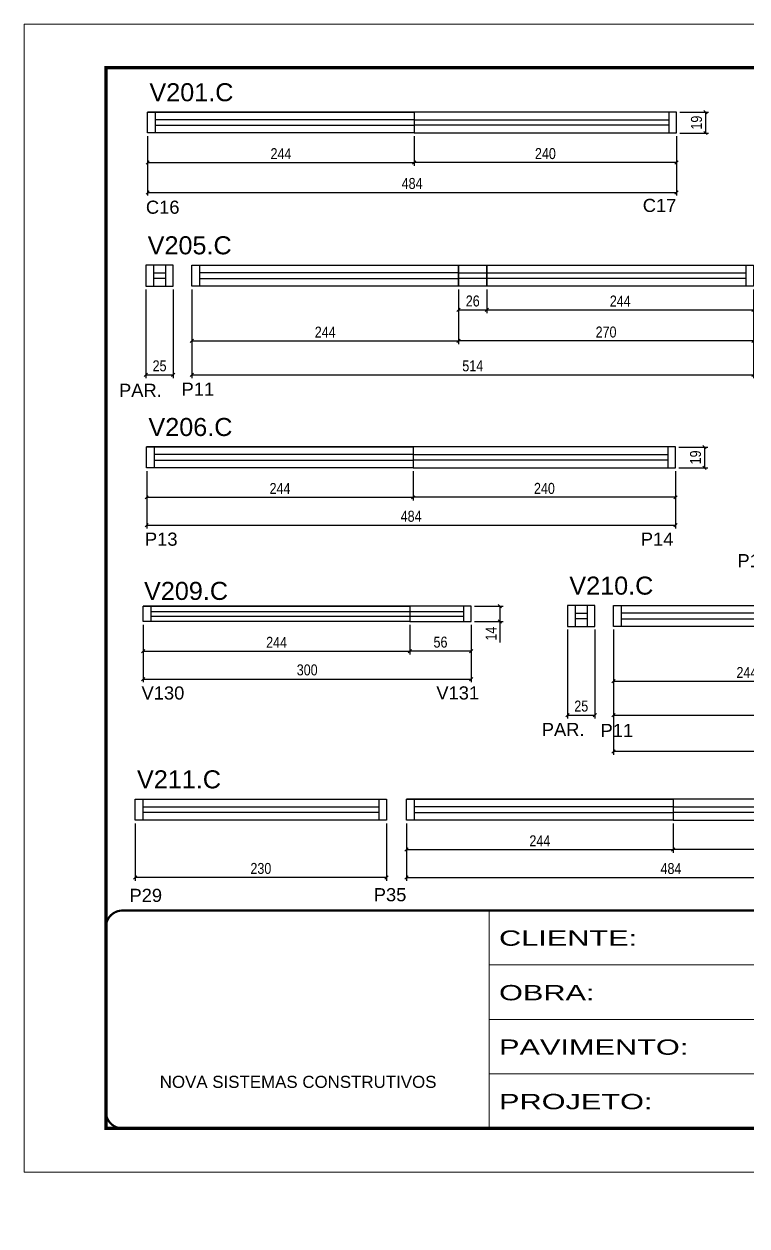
# Model space of a CAD drawing. Extents: x 5442 to 11695, y -218 to 3129.
# Drawn here: x 7040 to 7702, y 881 to 1980 of the extents above; entities that cross this region are included whole.
import ezdxf

# ---------------------------------------------------------------- set-up
doc = ezdxf.new("R2010")
doc.units = 0
doc.linetypes.add('CONTINUO', pattern=[0])
doc.linetypes.add('DASHED', pattern=[0.75, 0.5, -0.25])
doc.layers.add('00-FELIPE', color=2, linetype='Continuous', plot=False)
for name, color, linetype in [('5', 5, 'Continuous'), ('COTA', 241, 'Continuous'), ('NOMENCLATURA', 7, 'Continuous'), ('Painéis', 200, 'Continuous'), ('SARR_2.2x7', 40, 'Continuous'), ('SARR_EDITAR', 141, 'Continuous')]:
    doc.layers.add(name, color=color, linetype=linetype)
for name, color, linetype, lineweight in [('Escoras', 2, 'Continuous', 25), ('Folhas', 255, 'Continuous', 9), ('Romaneio', 3, 'Continuous', 13), ('SARRAFO DE PRESSAO', 251, 'DASHED', 9)]:
    doc.layers.add(name, color=color, linetype=linetype, lineweight=lineweight)
doc.styles.add('ARIAL', font='arial.ttf')
doc.styles.add('COTA TECNICA-50', font='techl___.ttf', dxfattribs={"height": 10})
doc.styles.get("Standard").update_dxf_attribs({"font": 'arial.ttf'})
doc.styles.add('Tecnologia', font='')
doc.styles.get('Tecnologia').set_extended_font_data('Forgotten Futurist')
doc.dimstyles.new('COTA PAINEL-50', dxfattribs={"dimtxt": 10, "dimasz": 3, "dimexe": 3, "dimexo": 3, "dimgap": 3, "dimtad": 1, "dimdec": 1, "dimzin": 12, "dimdsep": 46, "dimtxsty": 'COTA TECNICA-50', "dimblk1": 'OBLIQUE', "dimblk2": 'OBLIQUE', "dimsah": 1, "dimcen": 0.9, "dimclrd": 4, "dimclre": 4, "dimclrt": 240, "dimadec": 1, "dimazin": 3, "dimtfac": 1, "dimtdec": 1, "dimtmove": 0, "dimatfit": 3, "dimfxl": 1, "dimtolj": 1, "dimtzin": 12, "dimarcsym": 0})

# ---------------------------------------------------------------- blocks, each defined once
blk = doc.blocks.new('9999999999')
at = {"color": 30, "linetype": 'CONTINUO'}
for p, q in [((98564.6, 34230.2), (98564.6, 34429.4)), ((98564.6, 34379.6), (99584, 34379.6)), ((98564.6, 34329.8), (99488, 34329.8)), ((99584, 34329.8), (99488, 34329.8)), ((99488, 34329.8), (99488, 34230.2)), ((98564.6, 34280), (99488, 34280))]:
    blk.add_line(p, q, dxfattribs=at)
at = {"color": 30, "linetype": 'CONTINUO', "const_width": 2}
blk.add_lwpolyline([(99584, 34230.2), (99584, 34414.4, 0.414214), (99569, 34429.4), (98229, 34429.4, 0.414214), (98214, 34414.4), (98214, 34245.2, 0.414214), (98229, 34230.2), (99584, 34230.2)], format="xyb", dxfattribs=at)
at = {"layer": 'Folhas'}
blk.add_lwpolyline([(98139, 34190.2), (99624, 34190.2), (99624, 35240.2), (98139, 35240.2)], close=True, dxfattribs=at)
at = {"layer": 'Folhas', "color": 30, "const_width": 3}
blk.add_lwpolyline([(98214, 34230.2), (99584, 34230.2), (99584, 35200.2), (98214, 35200.2)], close=True, dxfattribs=at)
at = {"color": 7, "linetype": 'Continuous', "ltscale": 5, "style": 'ARIAL'}
for s, height, p in [('ROCONTEC', 15.48, (98837.7, 34393.1)), ('HOSPITAL ASSUNÇÃO', 15.483, (98837.7, 34343.3)), ('TRECHO 3 - TÉRREO', 15.483, (98837.7, 34293.5)), ('NOVA SISTEMAS CONSTRUTIVOS', 11.059, (98263.2, 34267.2)), ('FUNDO DE VIGA', 15.483, (98837.7, 34243.7))]:
    blk.add_text(s, height=height, dxfattribs=at).set_placement(p)
at = {"layer": 'Folhas', "color": 7, "style": 'Tecnologia', "width": 1.5}
for s, p in [('CLIENTE:', (98573.7, 34397.2)), ('OBRA:', (98573.7, 34347.3)), ('PAVIMENTO:', (98573.7, 34297.5)), ('PROJETO:', (98573.7, 34247.7))]:
    blk.add_text(s, height=14, dxfattribs=at).set_placement(p)
blk = doc.blocks.new('_Oblique')
at = {"color": 0, "linetype": 'ByBlock', "lineweight": -2}
blk.add_line((-0.5, -0.5), (0.5, 0.5), dxfattribs=at)
blk = doc.blocks.new('*D1251')
at = {"layer": 'COTA', "color": 4, "linetype": 'ByBlock', "lineweight": -2, "transparency": 16777216}
for p, q in [((7151.9, 1737.8), (7151.9, 1656.7)), ((7176.9, 1737.8), (7176.9, 1656.7)), ((7151.9, 1659.7), (7176.9, 1659.7))]:
    blk.add_line(p, q, dxfattribs=at)
at = {"layer": 'Defpoints', "color": 0, "linetype": 'ByBlock', "transparency": 16777216}
for p in [(7151.9, 1740.8), (7176.9, 1740.8), (7176.9, 1659.7)]:
    blk.add_point(p, dxfattribs=at)
at = {"layer": 'COTA', "color": 4, "linetype": 'ByBlock', "lineweight": -2, "transparency": 16777216, "xscale": 3, "yscale": 3, "zscale": 3, "rotation": 180}
blk.add_blockref('_Oblique', (7151.9, 1659.7), dxfattribs=at)
at = {"layer": 'COTA', "color": 4, "linetype": 'ByBlock', "lineweight": -2, "transparency": 16777216, "xscale": 3, "yscale": 3, "zscale": 3}
blk.add_blockref('_Oblique', (7176.9, 1659.7), dxfattribs=at)
at = {"layer": 'COTA', "color": 240, "linetype": 'ByBlock', "transparency": 16777216, "insert": (7164.4, 1667.8), "char_height": 10, "attachment_point": 5, "style": 'COTA TECNICA-50'}
blk.add_mtext('\\A1;25', dxfattribs=at)
blk = doc.blocks.new('*D1280')
at = {"layer": 'COTA', "color": 4, "linetype": 'ByBlock', "lineweight": -2, "transparency": 16777216}
for p, q in [((7397.5, 1877.8), (7397.5, 1850.8)), ((7637.5, 1877.8), (7637.5, 1850.8)), ((7637.5, 1853.8), (7397.5, 1853.8))]:
    blk.add_line(p, q, dxfattribs=at)
at = {"layer": 'Defpoints', "color": 0, "linetype": 'ByBlock', "transparency": 16777216}
for p in [(7397.5, 1880.8), (7637.5, 1880.8), (7397.5, 1853.8)]:
    blk.add_point(p, dxfattribs=at)
at = {"layer": 'COTA', "color": 4, "linetype": 'ByBlock', "lineweight": -2, "transparency": 16777216, "xscale": 3, "yscale": 3, "zscale": 3, "rotation": 180}
blk.add_blockref('_Oblique', (7397.5, 1853.8), dxfattribs=at)
at = {"layer": 'COTA', "color": 4, "linetype": 'ByBlock', "lineweight": -2, "transparency": 16777216, "xscale": 3, "yscale": 3, "zscale": 3}
blk.add_blockref('_Oblique', (7637.5, 1853.8), dxfattribs=at)
at = {"layer": 'COTA', "color": 240, "linetype": 'ByBlock', "transparency": 16777216, "insert": (7517.5, 1861.9), "char_height": 10, "attachment_point": 5, "style": 'COTA TECNICA-50'}
blk.add_mtext('\\A1;240', dxfattribs=at)
blk = doc.blocks.new('*D1281')
at = {"layer": 'COTA', "color": 4, "linetype": 'ByBlock', "lineweight": -2, "transparency": 16777216}
for p, q in [((7153.5, 1877.8), (7153.5, 1850.8)), ((7397.5, 1877.8), (7397.5, 1850.8)), ((7153.5, 1853.8), (7397.5, 1853.8))]:
    blk.add_line(p, q, dxfattribs=at)
at = {"layer": 'Defpoints', "color": 0, "linetype": 'ByBlock', "transparency": 16777216}
for p in [(7153.5, 1880.8), (7397.5, 1880.8), (7397.5, 1853.8)]:
    blk.add_point(p, dxfattribs=at)
at = {"layer": 'COTA', "color": 4, "linetype": 'ByBlock', "lineweight": -2, "transparency": 16777216, "xscale": 3, "yscale": 3, "zscale": 3, "rotation": 180}
blk.add_blockref('_Oblique', (7153.5, 1853.8), dxfattribs=at)
at = {"layer": 'COTA', "color": 4, "linetype": 'ByBlock', "lineweight": -2, "transparency": 16777216, "xscale": 3, "yscale": 3, "zscale": 3}
blk.add_blockref('_Oblique', (7397.5, 1853.8), dxfattribs=at)
at = {"layer": 'COTA', "color": 240, "linetype": 'ByBlock', "transparency": 16777216, "insert": (7275.5, 1861.9), "char_height": 10, "attachment_point": 5, "style": 'COTA TECNICA-50'}
blk.add_mtext('\\A1;244', dxfattribs=at)
blk = doc.blocks.new('*D1282')
at = {"layer": 'Defpoints', "color": 0, "linetype": 'ByBlock', "transparency": 16777216}
for p in [(7637.5, 1899.8), (7637.5, 1880.8), (7663.9, 1880.8)]:
    blk.add_point(p, dxfattribs=at)
at = {"layer": 'Romaneio', "color": 4, "linetype": 'ByBlock', "lineweight": -2, "transparency": 16777216}
for p, q in [((7640.5, 1899.8), (7666.9, 1899.8)), ((7663.9, 1899.8), (7663.9, 1880.8)), ((7640.5, 1880.8), (7666.9, 1880.8))]:
    blk.add_line(p, q, dxfattribs=at)
at = {"layer": 'Romaneio', "color": 4, "linetype": 'ByBlock', "lineweight": -2, "transparency": 16777216, "xscale": 3, "yscale": 3, "zscale": 3}
for p, rotation in [((7663.9, 1899.8), 90), ((7663.9, 1880.8), 270)]:
    blk.add_blockref('_Oblique', p, dxfattribs=dict(at, rotation=rotation))
at = {"layer": 'Romaneio', "color": 240, "linetype": 'ByBlock', "transparency": 16777216, "insert": (7655.8, 1890.3), "char_height": 10, "attachment_point": 5, "rotation": 90, "style": 'COTA TECNICA-50'}
blk.add_mtext('\\A1;19', dxfattribs=at)
blk = doc.blocks.new('*D1286')
at = {"layer": 'COTA', "color": 4, "linetype": 'ByBlock', "lineweight": -2, "transparency": 16777216}
for p, q in [((7194, 1737.8), (7194, 1687.6)), ((7438, 1737.8), (7438, 1687.6)), ((7194, 1690.6), (7438, 1690.6))]:
    blk.add_line(p, q, dxfattribs=at)
at = {"layer": 'Defpoints', "color": 0, "linetype": 'ByBlock', "transparency": 16777216}
for p in [(7194, 1740.8), (7438, 1740.8), (7438, 1690.6)]:
    blk.add_point(p, dxfattribs=at)
at = {"layer": 'COTA', "color": 4, "linetype": 'ByBlock', "lineweight": -2, "transparency": 16777216, "xscale": 3, "yscale": 3, "zscale": 3, "rotation": 180}
blk.add_blockref('_Oblique', (7194, 1690.6), dxfattribs=at)
at = {"layer": 'COTA', "color": 4, "linetype": 'ByBlock', "lineweight": -2, "transparency": 16777216, "xscale": 3, "yscale": 3, "zscale": 3}
blk.add_blockref('_Oblique', (7438, 1690.6), dxfattribs=at)
at = {"layer": 'COTA', "color": 240, "linetype": 'ByBlock', "transparency": 16777216, "insert": (7316, 1698.7), "char_height": 10, "attachment_point": 5, "style": 'COTA TECNICA-50'}
blk.add_mtext('\\A1;244', dxfattribs=at)
blk = doc.blocks.new('*D1287')
at = {"layer": 'COTA', "color": 4, "linetype": 'ByBlock', "lineweight": -2, "transparency": 16777216}
for p, q in [((7438, 1737.8), (7438, 1716)), ((7464, 1737.8), (7464, 1716)), ((7438, 1719), (7464, 1719))]:
    blk.add_line(p, q, dxfattribs=at)
at = {"layer": 'Defpoints', "color": 0, "linetype": 'ByBlock', "transparency": 16777216}
for p in [(7438, 1740.8), (7464, 1740.8), (7464, 1719)]:
    blk.add_point(p, dxfattribs=at)
at = {"layer": 'COTA', "color": 4, "linetype": 'ByBlock', "lineweight": -2, "transparency": 16777216, "xscale": 3, "yscale": 3, "zscale": 3, "rotation": 180}
blk.add_blockref('_Oblique', (7438, 1719), dxfattribs=at)
at = {"layer": 'COTA', "color": 4, "linetype": 'ByBlock', "lineweight": -2, "transparency": 16777216, "xscale": 3, "yscale": 3, "zscale": 3}
blk.add_blockref('_Oblique', (7464, 1719), dxfattribs=at)
at = {"layer": 'COTA', "color": 240, "linetype": 'ByBlock', "transparency": 16777216, "insert": (7451, 1727.1), "char_height": 10, "attachment_point": 5, "style": 'COTA TECNICA-50'}
blk.add_mtext('\\A1;26', dxfattribs=at)
blk = doc.blocks.new('*D1288')
at = {"layer": 'COTA', "color": 4, "linetype": 'ByBlock', "lineweight": -2, "transparency": 16777216}
for p, q in [((7464, 1737.8), (7464, 1716)), ((7708, 1737.8), (7708, 1716)), ((7464, 1719), (7708, 1719))]:
    blk.add_line(p, q, dxfattribs=at)
at = {"layer": 'Defpoints', "color": 0, "linetype": 'ByBlock', "transparency": 16777216}
for p in [(7464, 1740.8), (7708, 1740.8), (7708, 1719)]:
    blk.add_point(p, dxfattribs=at)
at = {"layer": 'COTA', "color": 4, "linetype": 'ByBlock', "lineweight": -2, "transparency": 16777216, "xscale": 3, "yscale": 3, "zscale": 3, "rotation": 180}
blk.add_blockref('_Oblique', (7464, 1719), dxfattribs=at)
at = {"layer": 'COTA', "color": 4, "linetype": 'ByBlock', "lineweight": -2, "transparency": 16777216, "xscale": 3, "yscale": 3, "zscale": 3}
blk.add_blockref('_Oblique', (7708, 1719), dxfattribs=at)
at = {"layer": 'COTA', "color": 240, "linetype": 'ByBlock', "transparency": 16777216, "insert": (7586, 1727.1), "char_height": 10, "attachment_point": 5, "style": 'COTA TECNICA-50'}
blk.add_mtext('\\A1;244', dxfattribs=at)
blk = doc.blocks.new('*D1289')
at = {"layer": 'COTA', "color": 4, "linetype": 'ByBlock', "lineweight": -2, "transparency": 16777216}
for p, q in [((7438, 1737.8), (7438, 1687.6)), ((7708, 1737.8), (7708, 1687.6)), ((7708, 1690.6), (7438, 1690.6))]:
    blk.add_line(p, q, dxfattribs=at)
at = {"layer": 'Defpoints', "color": 0, "linetype": 'ByBlock', "transparency": 16777216}
for p in [(7438, 1740.8), (7708, 1740.8), (7438, 1690.6)]:
    blk.add_point(p, dxfattribs=at)
at = {"layer": 'COTA', "color": 4, "linetype": 'ByBlock', "lineweight": -2, "transparency": 16777216, "xscale": 3, "yscale": 3, "zscale": 3}
for p, rotation in [((7438, 1690.6), 180.0000022456254), ((7708, 1690.6), 2.245625445596033e-06)]:
    blk.add_blockref('_Oblique', p, dxfattribs=dict(at, rotation=rotation))
at = {"layer": 'COTA', "color": 240, "linetype": 'ByBlock', "transparency": 16777216, "insert": (7573, 1698.7), "char_height": 10, "attachment_point": 5, "rotation": 0, "style": 'COTA TECNICA-50'}
blk.add_mtext('\\A1;270', dxfattribs=at)
blk = doc.blocks.new('*D1294')
at = {"layer": 'COTA', "color": 4, "linetype": 'ByBlock', "lineweight": -2, "transparency": 16777216}
for p, q in [((7396.6, 1571.6), (7396.6, 1544.6)), ((7636.6, 1571.6), (7636.6, 1544.6)), ((7636.6, 1547.6), (7396.6, 1547.6))]:
    blk.add_line(p, q, dxfattribs=at)
at = {"layer": 'Defpoints', "color": 0, "linetype": 'ByBlock', "transparency": 16777216}
for p in [(7396.6, 1574.6), (7636.6, 1574.6), (7396.6, 1547.6)]:
    blk.add_point(p, dxfattribs=at)
at = {"layer": 'COTA', "color": 4, "linetype": 'ByBlock', "lineweight": -2, "transparency": 16777216, "xscale": 3, "yscale": 3, "zscale": 3, "rotation": 180}
blk.add_blockref('_Oblique', (7396.6, 1547.6), dxfattribs=at)
at = {"layer": 'COTA', "color": 4, "linetype": 'ByBlock', "lineweight": -2, "transparency": 16777216, "xscale": 3, "yscale": 3, "zscale": 3}
blk.add_blockref('_Oblique', (7636.6, 1547.6), dxfattribs=at)
at = {"layer": 'COTA', "color": 240, "linetype": 'ByBlock', "transparency": 16777216, "insert": (7516.6, 1555.7), "char_height": 10, "attachment_point": 5, "style": 'COTA TECNICA-50'}
blk.add_mtext('\\A1;240', dxfattribs=at)
blk = doc.blocks.new('*D1295')
at = {"layer": 'COTA', "color": 4, "linetype": 'ByBlock', "lineweight": -2, "transparency": 16777216}
for p, q in [((7152.6, 1571.6), (7152.6, 1544.6)), ((7396.6, 1571.6), (7396.6, 1544.6)), ((7152.6, 1547.6), (7396.6, 1547.6))]:
    blk.add_line(p, q, dxfattribs=at)
at = {"layer": 'Defpoints', "color": 0, "linetype": 'ByBlock', "transparency": 16777216}
for p in [(7152.6, 1574.6), (7396.6, 1574.6), (7396.6, 1547.6)]:
    blk.add_point(p, dxfattribs=at)
at = {"layer": 'COTA', "color": 4, "linetype": 'ByBlock', "lineweight": -2, "transparency": 16777216, "xscale": 3, "yscale": 3, "zscale": 3, "rotation": 180}
blk.add_blockref('_Oblique', (7152.6, 1547.6), dxfattribs=at)
at = {"layer": 'COTA', "color": 4, "linetype": 'ByBlock', "lineweight": -2, "transparency": 16777216, "xscale": 3, "yscale": 3, "zscale": 3}
blk.add_blockref('_Oblique', (7396.6, 1547.6), dxfattribs=at)
at = {"layer": 'COTA', "color": 240, "linetype": 'ByBlock', "transparency": 16777216, "insert": (7274.6, 1555.7), "char_height": 10, "attachment_point": 5, "style": 'COTA TECNICA-50'}
blk.add_mtext('\\A1;244', dxfattribs=at)
blk = doc.blocks.new('*D1255')
at = {"layer": 'Defpoints', "color": 0, "linetype": 'ByBlock', "transparency": 16777216}
for p in [(7636.6, 1593.6), (7636.6, 1574.6), (7663, 1574.6)]:
    blk.add_point(p, dxfattribs=at)
at = {"layer": 'Romaneio', "color": 4, "linetype": 'ByBlock', "lineweight": -2, "transparency": 16777216}
for p, q in [((7639.6, 1593.6), (7666, 1593.6)), ((7663, 1593.6), (7663, 1574.6)), ((7639.6, 1574.6), (7666, 1574.6))]:
    blk.add_line(p, q, dxfattribs=at)
at = {"layer": 'Romaneio', "color": 4, "linetype": 'ByBlock', "lineweight": -2, "transparency": 16777216, "xscale": 3, "yscale": 3, "zscale": 3}
for p, rotation in [((7663, 1593.6), 90), ((7663, 1574.6), 270)]:
    blk.add_blockref('_Oblique', p, dxfattribs=dict(at, rotation=rotation))
at = {"layer": 'Romaneio', "color": 240, "linetype": 'ByBlock', "transparency": 16777216, "insert": (7654.9, 1584.1), "char_height": 10, "attachment_point": 5, "rotation": 90, "style": 'COTA TECNICA-50'}
blk.add_mtext('\\A1;19', dxfattribs=at)
blk = doc.blocks.new('*D1262')
at = {"layer": 'Defpoints', "color": 0, "linetype": 'ByBlock', "transparency": 16777216}
for p in [(7153.5, 1880.8), (7637.5, 1880.8), (7637.5, 1826.5)]:
    blk.add_point(p, dxfattribs=at)
at = {"layer": 'Romaneio', "color": 4, "linetype": 'ByBlock', "lineweight": -2, "transparency": 16777216}
for p, q in [((7153.5, 1877.8), (7153.5, 1823.5)), ((7637.5, 1877.8), (7637.5, 1823.5)), ((7153.5, 1826.5), (7637.5, 1826.5))]:
    blk.add_line(p, q, dxfattribs=at)
at = {"layer": 'Romaneio', "color": 4, "linetype": 'ByBlock', "lineweight": -2, "transparency": 16777216, "xscale": 3, "yscale": 3, "zscale": 3, "rotation": 180}
blk.add_blockref('_Oblique', (7153.5, 1826.5), dxfattribs=at)
at = {"layer": 'Romaneio', "color": 4, "linetype": 'ByBlock', "lineweight": -2, "transparency": 16777216, "xscale": 3, "yscale": 3, "zscale": 3}
blk.add_blockref('_Oblique', (7637.5, 1826.5), dxfattribs=at)
at = {"layer": 'Romaneio', "color": 240, "linetype": 'ByBlock', "transparency": 16777216, "insert": (7395.5, 1834.6), "char_height": 10, "attachment_point": 5, "style": 'COTA TECNICA-50'}
blk.add_mtext('\\A1;484', dxfattribs=at)
blk = doc.blocks.new('*D1263')
at = {"layer": 'Defpoints', "color": 0, "linetype": 'ByBlock', "transparency": 16777216}
for p in [(7194, 1740.8), (7708, 1740.8), (7708, 1659.7)]:
    blk.add_point(p, dxfattribs=at)
at = {"layer": 'Romaneio', "color": 4, "linetype": 'ByBlock', "lineweight": -2, "transparency": 16777216}
for p, q in [((7194, 1737.8), (7194, 1656.7)), ((7708, 1737.8), (7708, 1656.7)), ((7194, 1659.7), (7708, 1659.7))]:
    blk.add_line(p, q, dxfattribs=at)
at = {"layer": 'Romaneio', "color": 4, "linetype": 'ByBlock', "lineweight": -2, "transparency": 16777216, "xscale": 3, "yscale": 3, "zscale": 3, "rotation": 180}
blk.add_blockref('_Oblique', (7194, 1659.7), dxfattribs=at)
at = {"layer": 'Romaneio', "color": 4, "linetype": 'ByBlock', "lineweight": -2, "transparency": 16777216, "xscale": 3, "yscale": 3, "zscale": 3}
blk.add_blockref('_Oblique', (7708, 1659.7), dxfattribs=at)
at = {"layer": 'Romaneio', "color": 240, "linetype": 'ByBlock', "transparency": 16777216, "insert": (7451, 1667.8), "char_height": 10, "attachment_point": 5, "style": 'COTA TECNICA-50'}
blk.add_mtext('\\A1;514', dxfattribs=at)
blk = doc.blocks.new('*D1265')
at = {"layer": 'Defpoints', "color": 0, "linetype": 'ByBlock', "transparency": 16777216}
for p in [(7152.6, 1574.6), (7636.6, 1574.6), (7636.6, 1522.1)]:
    blk.add_point(p, dxfattribs=at)
at = {"layer": 'Romaneio', "color": 4, "linetype": 'ByBlock', "lineweight": -2, "transparency": 16777216}
for p, q in [((7152.6, 1571.6), (7152.6, 1519.1)), ((7636.6, 1571.6), (7636.6, 1519.1)), ((7152.6, 1522.1), (7636.6, 1522.1))]:
    blk.add_line(p, q, dxfattribs=at)
at = {"layer": 'Romaneio', "color": 4, "linetype": 'ByBlock', "lineweight": -2, "transparency": 16777216, "xscale": 3, "yscale": 3, "zscale": 3, "rotation": 180}
blk.add_blockref('_Oblique', (7152.6, 1522.1), dxfattribs=at)
at = {"layer": 'Romaneio', "color": 4, "linetype": 'ByBlock', "lineweight": -2, "transparency": 16777216, "xscale": 3, "yscale": 3, "zscale": 3}
blk.add_blockref('_Oblique', (7636.6, 1522.1), dxfattribs=at)
at = {"layer": 'Romaneio', "color": 240, "linetype": 'ByBlock', "transparency": 16777216, "insert": (7394.6, 1530.2), "char_height": 10, "attachment_point": 5, "style": 'COTA TECNICA-50'}
blk.add_mtext('\\A1;484', dxfattribs=at)
blk = doc.blocks.new('*D1267')
at = {"layer": 'COTA', "color": 4, "linetype": 'ByBlock', "lineweight": -2, "transparency": 16777216}
for p, q in [((7393.5, 1431), (7393.5, 1403.9)), ((7449.5, 1431), (7449.5, 1403.9)), ((7449.5, 1406.9), (7393.5, 1406.9))]:
    blk.add_line(p, q, dxfattribs=at)
at = {"layer": 'Defpoints', "color": 0, "linetype": 'ByBlock', "transparency": 16777216}
for p in [(7393.5, 1434), (7449.5, 1434), (7393.5, 1406.9)]:
    blk.add_point(p, dxfattribs=at)
at = {"layer": 'COTA', "color": 4, "linetype": 'ByBlock', "lineweight": -2, "transparency": 16777216, "xscale": 3, "yscale": 3, "zscale": 3, "rotation": 180}
blk.add_blockref('_Oblique', (7393.5, 1406.9), dxfattribs=at)
at = {"layer": 'COTA', "color": 4, "linetype": 'ByBlock', "lineweight": -2, "transparency": 16777216, "xscale": 3, "yscale": 3, "zscale": 3}
blk.add_blockref('_Oblique', (7449.5, 1406.9), dxfattribs=at)
at = {"layer": 'COTA', "color": 240, "linetype": 'ByBlock', "transparency": 16777216, "insert": (7421.5, 1415.1), "char_height": 10, "attachment_point": 5, "style": 'COTA TECNICA-50'}
blk.add_mtext('\\A1;56', dxfattribs=at)
blk = doc.blocks.new('*D1268')
at = {"layer": 'COTA', "color": 4, "linetype": 'ByBlock', "lineweight": -2, "transparency": 16777216}
for p, q in [((7149.5, 1431), (7149.5, 1403.9)), ((7393.5, 1431), (7393.5, 1403.9)), ((7149.5, 1406.9), (7393.5, 1406.9))]:
    blk.add_line(p, q, dxfattribs=at)
at = {"layer": 'Defpoints', "color": 0, "linetype": 'ByBlock', "transparency": 16777216}
for p in [(7149.5, 1434), (7393.5, 1434), (7393.5, 1406.9)]:
    blk.add_point(p, dxfattribs=at)
at = {"layer": 'COTA', "color": 4, "linetype": 'ByBlock', "lineweight": -2, "transparency": 16777216, "xscale": 3, "yscale": 3, "zscale": 3, "rotation": 180}
blk.add_blockref('_Oblique', (7149.5, 1406.9), dxfattribs=at)
at = {"layer": 'COTA', "color": 4, "linetype": 'ByBlock', "lineweight": -2, "transparency": 16777216, "xscale": 3, "yscale": 3, "zscale": 3}
blk.add_blockref('_Oblique', (7393.5, 1406.9), dxfattribs=at)
at = {"layer": 'COTA', "color": 240, "linetype": 'ByBlock', "transparency": 16777216, "insert": (7271.5, 1415), "char_height": 10, "attachment_point": 5, "style": 'COTA TECNICA-50'}
blk.add_mtext('\\A1;244', dxfattribs=at)
blk = doc.blocks.new('*D1269')
at = {"layer": 'Defpoints', "color": 0, "linetype": 'ByBlock', "transparency": 16777216}
for p in [(7449.5, 1448), (7449.5, 1434), (7475.9, 1434)]:
    blk.add_point(p, dxfattribs=at)
at = {"layer": 'Romaneio', "color": 4, "linetype": 'ByBlock', "lineweight": -2, "transparency": 16777216}
for p, q in [((7452.5, 1448), (7478.9, 1448)), ((7475.9, 1448), (7475.9, 1434)), ((7452.5, 1434), (7478.9, 1434)), ((7475.9, 1434), (7475.9, 1414.9))]:
    blk.add_line(p, q, dxfattribs=at)
at = {"layer": 'Romaneio', "color": 4, "linetype": 'ByBlock', "lineweight": -2, "transparency": 16777216, "xscale": 3, "yscale": 3, "zscale": 3}
for p, rotation in [((7475.9, 1448), 90), ((7475.9, 1434), 270)]:
    blk.add_blockref('_Oblique', p, dxfattribs=dict(at, rotation=rotation))
at = {"layer": 'Romaneio', "color": 240, "linetype": 'ByBlock', "transparency": 16777216, "insert": (7467.8, 1422.9), "char_height": 10, "attachment_point": 5, "rotation": 90, "style": 'COTA TECNICA-50'}
blk.add_mtext('\\A1;14', dxfattribs=at)
blk = doc.blocks.new('*D1270')
at = {"layer": 'Defpoints', "color": 0, "linetype": 'ByBlock', "transparency": 16777216}
for p in [(7149.5, 1434), (7449.5, 1434), (7449.5, 1381.4)]:
    blk.add_point(p, dxfattribs=at)
at = {"layer": 'Romaneio', "color": 4, "linetype": 'ByBlock', "lineweight": -2, "transparency": 16777216}
for p, q in [((7149.5, 1431), (7149.5, 1378.4)), ((7449.5, 1431), (7449.5, 1378.4)), ((7149.5, 1381.4), (7449.5, 1381.4))]:
    blk.add_line(p, q, dxfattribs=at)
at = {"layer": 'Romaneio', "color": 4, "linetype": 'ByBlock', "lineweight": -2, "transparency": 16777216, "xscale": 3, "yscale": 3, "zscale": 3, "rotation": 180}
blk.add_blockref('_Oblique', (7149.5, 1381.4), dxfattribs=at)
at = {"layer": 'Romaneio', "color": 4, "linetype": 'ByBlock', "lineweight": -2, "transparency": 16777216, "xscale": 3, "yscale": 3, "zscale": 3}
blk.add_blockref('_Oblique', (7449.5, 1381.4), dxfattribs=at)
at = {"layer": 'Romaneio', "color": 240, "linetype": 'ByBlock', "transparency": 16777216, "insert": (7299.5, 1389.7), "char_height": 10, "attachment_point": 5, "style": 'COTA TECNICA-50'}
blk.add_mtext('\\A1;300', dxfattribs=at)
blk = doc.blocks.new('*D1271')
at = {"layer": 'COTA', "color": 4, "linetype": 'ByBlock', "lineweight": -2, "transparency": 16777216}
for p, q in [((7537.8, 1426.6), (7537.8, 1345.4)), ((7562.8, 1426.6), (7562.8, 1345.4)), ((7537.8, 1348.4), (7562.8, 1348.4))]:
    blk.add_line(p, q, dxfattribs=at)
at = {"layer": 'Defpoints', "color": 0, "linetype": 'ByBlock', "transparency": 16777216}
for p in [(7537.8, 1429.6), (7562.8, 1429.6), (7562.8, 1348.4)]:
    blk.add_point(p, dxfattribs=at)
at = {"layer": 'COTA', "color": 4, "linetype": 'ByBlock', "lineweight": -2, "transparency": 16777216, "xscale": 3, "yscale": 3, "zscale": 3, "rotation": 180}
blk.add_blockref('_Oblique', (7537.8, 1348.4), dxfattribs=at)
at = {"layer": 'COTA', "color": 4, "linetype": 'ByBlock', "lineweight": -2, "transparency": 16777216, "xscale": 3, "yscale": 3, "zscale": 3}
blk.add_blockref('_Oblique', (7562.8, 1348.4), dxfattribs=at)
at = {"layer": 'COTA', "color": 240, "linetype": 'ByBlock', "transparency": 16777216, "insert": (7550.3, 1356.6), "char_height": 10, "attachment_point": 5, "style": 'COTA TECNICA-50'}
blk.add_mtext('\\A1;25', dxfattribs=at)
blk = doc.blocks.new('*D1272')
at = {"layer": 'COTA', "color": 4, "linetype": 'ByBlock', "lineweight": -2, "transparency": 16777216}
for p, q in [((7579.9, 1426.6), (7579.9, 1376.4)), ((7823.9, 1426.6), (7823.9, 1376.4)), ((7579.9, 1379.4), (7823.9, 1379.4))]:
    blk.add_line(p, q, dxfattribs=at)
at = {"layer": 'Defpoints', "color": 0, "linetype": 'ByBlock', "transparency": 16777216}
for p in [(7579.9, 1429.6), (7823.9, 1429.6), (7823.9, 1379.4)]:
    blk.add_point(p, dxfattribs=at)
at = {"layer": 'COTA', "color": 4, "linetype": 'ByBlock', "lineweight": -2, "transparency": 16777216, "xscale": 3, "yscale": 3, "zscale": 3, "rotation": 180}
blk.add_blockref('_Oblique', (7579.9, 1379.4), dxfattribs=at)
at = {"layer": 'COTA', "color": 4, "linetype": 'ByBlock', "lineweight": -2, "transparency": 16777216, "xscale": 3, "yscale": 3, "zscale": 3}
blk.add_blockref('_Oblique', (7823.9, 1379.4), dxfattribs=at)
at = {"layer": 'COTA', "color": 240, "linetype": 'ByBlock', "transparency": 16777216, "insert": (7701.9, 1387.4), "char_height": 10, "attachment_point": 5, "style": 'COTA TECNICA-50'}
blk.add_mtext('\\A1;244', dxfattribs=at)
blk = doc.blocks.new('*D1276')
at = {"layer": 'Defpoints', "color": 0, "linetype": 'ByBlock', "transparency": 16777216}
for p in [(7579.9, 1429.6), (8093.9, 1429.6), (8093.9, 1348.4)]:
    blk.add_point(p, dxfattribs=at)
at = {"layer": 'Romaneio', "color": 4, "linetype": 'ByBlock', "lineweight": -2, "transparency": 16777216}
for p, q in [((7579.9, 1426.6), (7579.9, 1345.4)), ((8093.9, 1426.6), (8093.9, 1345.4)), ((7579.9, 1348.4), (8093.9, 1348.4))]:
    blk.add_line(p, q, dxfattribs=at)
at = {"layer": 'Romaneio', "color": 4, "linetype": 'ByBlock', "lineweight": -2, "transparency": 16777216, "xscale": 3, "yscale": 3, "zscale": 3, "rotation": 180}
blk.add_blockref('_Oblique', (7579.9, 1348.4), dxfattribs=at)
at = {"layer": 'Romaneio', "color": 4, "linetype": 'ByBlock', "lineweight": -2, "transparency": 16777216, "xscale": 3, "yscale": 3, "zscale": 3}
blk.add_blockref('_Oblique', (8093.9, 1348.4), dxfattribs=at)
at = {"layer": 'Romaneio', "color": 240, "linetype": 'ByBlock', "transparency": 16777216, "insert": (7836.9, 1356.6), "char_height": 10, "attachment_point": 5, "style": 'COTA TECNICA-50'}
blk.add_mtext('\\A1;514', dxfattribs=at)
blk = doc.blocks.new('*D1313')
at = {"layer": 'COTA', "color": 4, "linetype": 'ByBlock', "lineweight": -2, "transparency": 16777216}
for p, q in [((7142.1, 1249.4), (7142.1, 1196.9)), ((7372.1, 1249.4), (7372.1, 1196.9)), ((7372.1, 1199.9), (7142.1, 1199.9))]:
    blk.add_line(p, q, dxfattribs=at)
at = {"layer": 'Defpoints', "color": 0, "linetype": 'ByBlock', "transparency": 16777216}
for p in [(7142.1, 1252.4), (7372.1, 1252.4), (7142.1, 1199.9)]:
    blk.add_point(p, dxfattribs=at)
at = {"layer": 'COTA', "color": 4, "linetype": 'ByBlock', "lineweight": -2, "transparency": 16777216, "xscale": 3, "yscale": 3, "zscale": 3, "rotation": 180}
blk.add_blockref('_Oblique', (7142.1, 1199.9), dxfattribs=at)
at = {"layer": 'COTA', "color": 4, "linetype": 'ByBlock', "lineweight": -2, "transparency": 16777216, "xscale": 3, "yscale": 3, "zscale": 3}
blk.add_blockref('_Oblique', (7372.1, 1199.9), dxfattribs=at)
at = {"layer": 'COTA', "color": 240, "linetype": 'ByBlock', "transparency": 16777216, "insert": (7257.1, 1208.1), "char_height": 10, "attachment_point": 5, "style": 'COTA TECNICA-50'}
blk.add_mtext('\\A1;230', dxfattribs=at)
blk = doc.blocks.new('*D1314')
at = {"layer": 'COTA', "color": 4, "linetype": 'ByBlock', "lineweight": -2, "transparency": 16777216}
for p, q in [((7634.4, 1249.4), (7634.4, 1222.4)), ((7874.4, 1249.4), (7874.4, 1222.4)), ((7874.4, 1225.4), (7634.4, 1225.4))]:
    blk.add_line(p, q, dxfattribs=at)
at = {"layer": 'Defpoints', "color": 0, "linetype": 'ByBlock', "transparency": 16777216}
for p in [(7634.4, 1252.4), (7874.4, 1252.4), (7634.4, 1225.4)]:
    blk.add_point(p, dxfattribs=at)
at = {"layer": 'COTA', "color": 4, "linetype": 'ByBlock', "lineweight": -2, "transparency": 16777216, "xscale": 3, "yscale": 3, "zscale": 3, "rotation": 180}
blk.add_blockref('_Oblique', (7634.4, 1225.4), dxfattribs=at)
at = {"layer": 'COTA', "color": 4, "linetype": 'ByBlock', "lineweight": -2, "transparency": 16777216, "xscale": 3, "yscale": 3, "zscale": 3}
blk.add_blockref('_Oblique', (7874.4, 1225.4), dxfattribs=at)
at = {"layer": 'COTA', "color": 240, "linetype": 'ByBlock', "transparency": 16777216, "insert": (7754.4, 1233.5), "char_height": 10, "attachment_point": 5, "style": 'COTA TECNICA-50'}
blk.add_mtext('\\A1;240', dxfattribs=at)
blk = doc.blocks.new('*D1315')
at = {"layer": 'COTA', "color": 4, "linetype": 'ByBlock', "lineweight": -2, "transparency": 16777216}
for p, q in [((7390.4, 1249.4), (7390.4, 1222.4)), ((7634.4, 1249.4), (7634.4, 1222.4)), ((7390.4, 1225.4), (7634.4, 1225.4))]:
    blk.add_line(p, q, dxfattribs=at)
at = {"layer": 'Defpoints', "color": 0, "linetype": 'ByBlock', "transparency": 16777216}
for p in [(7390.4, 1252.4), (7634.4, 1252.4), (7634.4, 1225.4)]:
    blk.add_point(p, dxfattribs=at)
at = {"layer": 'COTA', "color": 4, "linetype": 'ByBlock', "lineweight": -2, "transparency": 16777216, "xscale": 3, "yscale": 3, "zscale": 3, "rotation": 180}
blk.add_blockref('_Oblique', (7390.4, 1225.4), dxfattribs=at)
at = {"layer": 'COTA', "color": 4, "linetype": 'ByBlock', "lineweight": -2, "transparency": 16777216, "xscale": 3, "yscale": 3, "zscale": 3}
blk.add_blockref('_Oblique', (7634.4, 1225.4), dxfattribs=at)
at = {"layer": 'COTA', "color": 240, "linetype": 'ByBlock', "transparency": 16777216, "insert": (7512.4, 1233.4), "char_height": 10, "attachment_point": 5, "style": 'COTA TECNICA-50'}
blk.add_mtext('\\A1;244', dxfattribs=at)
blk = doc.blocks.new('*D1316')
at = {"layer": 'Defpoints', "color": 0, "linetype": 'ByBlock', "transparency": 16777216}
for p in [(7390.4, 1252.4), (7874.4, 1252.4), (7874.4, 1199.9)]:
    blk.add_point(p, dxfattribs=at)
at = {"layer": 'Romaneio', "color": 4, "linetype": 'ByBlock', "lineweight": -2, "transparency": 16777216}
for p, q in [((7390.4, 1249.4), (7390.4, 1196.9)), ((7874.4, 1249.4), (7874.4, 1196.9)), ((7390.4, 1199.9), (7874.4, 1199.9))]:
    blk.add_line(p, q, dxfattribs=at)
at = {"layer": 'Romaneio', "color": 4, "linetype": 'ByBlock', "lineweight": -2, "transparency": 16777216, "xscale": 3, "yscale": 3, "zscale": 3, "rotation": 180}
blk.add_blockref('_Oblique', (7390.4, 1199.9), dxfattribs=at)
at = {"layer": 'Romaneio', "color": 4, "linetype": 'ByBlock', "lineweight": -2, "transparency": 16777216, "xscale": 3, "yscale": 3, "zscale": 3}
blk.add_blockref('_Oblique', (7874.4, 1199.9), dxfattribs=at)
at = {"layer": 'Romaneio', "color": 240, "linetype": 'ByBlock', "transparency": 16777216, "insert": (7632.4, 1208), "char_height": 10, "attachment_point": 5, "style": 'COTA TECNICA-50'}
blk.add_mtext('\\A1;484', dxfattribs=at)
blk = doc.blocks.new('*D1131')
at = {"layer": '00-FELIPE', "color": 4, "linetype": 'ByBlock', "lineweight": -2, "transparency": 16777216}
for p, q in [((7579.9, 1426.6), (7579.9, 1312.1)), ((8093.9, 1426.6), (8093.9, 1312.1)), ((8093.9, 1315.1), (7579.9, 1315.1))]:
    blk.add_line(p, q, dxfattribs=at)
at = {"layer": 'Defpoints', "color": 0, "linetype": 'ByBlock', "transparency": 16777216}
for p in [(7579.9, 1429.6), (8093.9, 1429.6), (7579.9, 1315.1)]:
    blk.add_point(p, dxfattribs=at)
at = {"layer": '00-FELIPE', "color": 4, "linetype": 'ByBlock', "lineweight": -2, "transparency": 16777216, "xscale": 3, "yscale": 3, "zscale": 3, "rotation": 180}
blk.add_blockref('_Oblique', (7579.9, 1315.1), dxfattribs=at)
at = {"layer": '00-FELIPE', "color": 4, "linetype": 'ByBlock', "lineweight": -2, "transparency": 16777216, "xscale": 3, "yscale": 3, "zscale": 3}
blk.add_blockref('_Oblique', (8093.9, 1315.1), dxfattribs=at)
at = {"layer": '00-FELIPE', "color": 240, "linetype": 'ByBlock', "transparency": 16777216, "insert": (7836.9, 1323.3), "char_height": 10, "attachment_point": 5, "style": 'COTA TECNICA-50'}
blk.add_mtext('\\A1;ajustar em obra devido pe3', dxfattribs=at)
blk = doc.blocks.new('*D1374')
at = {"layer": 'Defpoints', "color": 0, "linetype": 'ByBlock', "transparency": 16777216}
for p in [(7893.3, 1396.4), (7539.1, 704.3)]:
    blk.add_point(p, dxfattribs=at)
at = {"layer": 'Escoras', "color": 4, "linetype": 'ByBlock', "lineweight": -2, "transparency": 16777216}
blk.add_line((7581.2, 786.6), (7539.1, 704.3), dxfattribs=at)
at = {"layer": 'Escoras', "color": 4, "linetype": 'ByBlock', "lineweight": -2, "transparency": 16777216, "xscale": 3, "yscale": 3, "zscale": 3, "rotation": 242.8997000150883}
blk.add_blockref('_Oblique', (7539.1, 704.3), dxfattribs=at)
at = {"layer": 'Escoras', "color": 240, "linetype": 'ByBlock', "transparency": 16777216, "insert": (7562.6, 768.1), "char_height": 10, "attachment_point": 5, "rotation": 62.8997, "style": 'COTA TECNICA-50'}
blk.add_mtext('\\A1;R777.5', dxfattribs=at)

msp = doc.modelspace()

# ---------------------------------------------------------------- linework, layer by layer
at = {"layer": 'Painéis', "linetype": 'Continuous'}
for points in [[(7397.47, 1899.83), (7397.47, 1880.83), (7637.47, 1880.83), (7637.47, 1899.83), (7153.47, 1899.83)], [(7396.58, 1593.65), (7396.58, 1574.65), (7636.58, 1574.65), (7636.58, 1593.65), (7152.58, 1593.65)], [(7393.48, 1447.97), (7393.48, 1433.97), (7449.48, 1433.97), (7449.48, 1447.97), (7149.48, 1447.97)], [(7634.41, 1271.38), (7634.41, 1252.38), (7874.41, 1252.38), (7874.41, 1271.38), (7390.41, 1271.38)]]:
    msp.add_lwpolyline(points, dxfattribs=at)
for points in [[(7153.47, 1899.83), (7397.47, 1899.83), (7397.47, 1880.83), (7153.47, 1880.83)], [(7176.88, 1759.83), (7151.88, 1759.83), (7151.88, 1740.83), (7176.88, 1740.83)], [(7193.97, 1759.83), (7437.97, 1759.83), (7437.97, 1740.83), (7193.97, 1740.83)], [(7437.97, 1759.83), (7463.97, 1759.83), (7463.97, 1740.83), (7437.97, 1740.83)], [(7463.97, 1759.83), (7707.97, 1759.83), (7707.97, 1740.83), (7463.97, 1740.83)], [(7152.58, 1593.65), (7396.58, 1593.65), (7396.58, 1574.65), (7152.58, 1574.65)], [(7149.48, 1447.97), (7393.48, 1447.97), (7393.48, 1433.97), (7149.48, 1433.97)], [(7562.78, 1448.58), (7537.78, 1448.58), (7537.78, 1429.58), (7562.78, 1429.58)], [(7579.87, 1448.58), (7823.87, 1448.58), (7823.87, 1429.58), (7579.87, 1429.58)], [(7142.11, 1271.38), (7372.11, 1271.38), (7372.11, 1252.38), (7142.11, 1252.38)], [(7390.41, 1271.38), (7634.41, 1271.38), (7634.41, 1252.38), (7390.41, 1252.38)]]:
    msp.add_lwpolyline(points, close=True, dxfattribs=at)
at = {"layer": 'SARR_2.2x7', "linetype": 'Continuous'}
for p, q in [((7160.47, 1899.83), (7160.47, 1880.83)), ((7397.47, 1892.83), (7160.47, 1892.83)), ((7397.47, 1892.83), (7630.47, 1892.83)), ((7630.47, 1899.83), (7630.47, 1880.83)), ((7160.47, 1887.83), (7397.47, 1887.83)), ((7630.47, 1887.83), (7397.47, 1887.83)), ((7158.88, 1759.83), (7158.88, 1740.83)), ((7169.88, 1759.83), (7169.88, 1740.83)), ((7200.97, 1759.83), (7200.97, 1740.83)), ((7700.97, 1759.83), (7700.97, 1740.83)), ((7158.88, 1752.83), (7169.88, 1752.83)), ((7437.97, 1752.83), (7200.97, 1752.83)), ((7437.97, 1752.83), (7700.97, 1752.83)), ((7169.88, 1747.83), (7158.88, 1747.83)), ((7200.97, 1747.83), (7437.97, 1747.83)), ((7700.97, 1747.83), (7437.97, 1747.83)), ((7159.58, 1593.65), (7159.58, 1574.65)), ((7396.58, 1586.65), (7159.58, 1586.65)), ((7396.58, 1586.65), (7629.58, 1586.65)), ((7629.58, 1593.65), (7629.58, 1574.65)), ((7159.58, 1581.65), (7396.58, 1581.65)), ((7629.58, 1581.65), (7396.58, 1581.65)), ((7156.48, 1447.97), (7156.48, 1433.97)), ((7442.48, 1447.97), (7442.48, 1433.97)), ((7544.78, 1448.58), (7544.78, 1429.58)), ((7544.78, 1441.58), (7555.78, 1441.58)), ((7555.78, 1448.58), (7555.78, 1429.58)), ((7586.87, 1448.58), (7586.87, 1429.58)), ((7823.87, 1441.58), (7586.87, 1441.58)), ((7555.78, 1436.58), (7544.78, 1436.58)), ((7586.87, 1436.58), (7823.87, 1436.58)), ((7149.11, 1271.38), (7149.11, 1252.38)), ((7149.11, 1264.38), (7365.11, 1264.38)), ((7365.11, 1271.38), (7365.11, 1252.38)), ((7397.41, 1271.38), (7397.41, 1252.38)), ((7634.41, 1264.38), (7397.41, 1264.38)), ((7634.41, 1264.38), (7867.41, 1264.38)), ((7365.11, 1259.38), (7149.11, 1259.38)), ((7397.41, 1259.38), (7634.41, 1259.38)), ((7867.41, 1259.38), (7634.41, 1259.38))]:
    msp.add_line(p, q, dxfattribs=at)
at = {"layer": 'SARR_EDITAR', "linetype": 'Continuous'}
for p, q in [((7442.48, 1442.97), (7156.48, 1442.97)), ((7156.48, 1438.97), (7442.48, 1438.97))]:
    msp.add_line(p, q, dxfattribs=at)

# ---------------------------------------------------------------- block references
at = {"layer": 'SARRAFO DE PRESSAO', "color": 6, "linetype": 'ByBlock'}
msp.add_blockref('9999999999', (-91098.62, -33259.74), dxfattribs=at)

# ---------------------------------------------------------------- texts
at = {"layer": '5', "linetype": 'Continuous'}
for s, p in [('C16', (7151.89, 1806.95)), ('C17', (7606.62, 1808.58)), ('PAR.', (7127.29, 1639.49)), ('P11', (7184.53, 1640.51)), ('P13', (7151.01, 1503.34)), ('P14', (7604.8, 1503.4)), ('P13', (7693.23, 1483.67)), ('V130', (7147.9, 1362.66)), ('V131', (7417.69, 1362.72)), ('PAR.', (7514.18, 1329.27)), ('P11', (7567.97, 1328.36)), ('P29', (7136.86, 1177.54)), ('P35', (7360.41, 1178.16))]:
    msp.add_text(s, height=12, rotation=359.99996, dxfattribs=at).set_placement(p)
at = {"layer": 'NOMENCLATURA', "linetype": 'Continuous'}
for s, p in [('V201.C', (7155.1, 1909.85)), ('V205.C', (7153.51, 1769.85)), ('V206.C', (7154.21, 1603.67)), ('V210.C', (7539.41, 1458.6)), ('V209.C', (7150.18, 1453.76)), ('V211.C', (7143.74, 1281.41))]:
    msp.add_text(s, height=16.5, dxfattribs=at).set_placement(p)

# ---------------------------------------------------------------- dimensions: what is measured, and where the dimension line sits
at = {"layer": '00-FELIPE', "linetype": 'ByBlock'}
dim = msp.add_linear_dim(base=(7579.87, 1315.13), p1=(8093.87, 1429.58), p2=(7579.87, 1429.58), text='ajustar em obra devido pe3', dimstyle='COTA PAINEL-50', override={"dimarcsym": 1}, dxfattribs=at)
dim.commit()
dim.dimension.update_dxf_attribs({"geometry": '*D1131', "text_midpoint": (7836.87, 1323.35)})
at = {"layer": 'COTA', "linetype": 'ByBlock'}
for p1, p2, distance, picture, middle in [((7153.47, 1880.83), (7397.47, 1880.83), -27.03, '*D1281', (7275.47, 1861.88)), ((7193.97, 1740.83), (7437.97, 1740.83), -50.23, '*D1286', (7315.97, 1698.68)), ((7437.97, 1740.83), (7463.97, 1740.83), -21.83, '*D1287', (7450.97, 1727.1)), ((7707.97, 1740.83), (7437.97, 1740.83), 50.23, '*D1289', (7572.97, 1698.71)), ((7463.97, 1740.83), (7707.97, 1740.83), -21.83, '*D1288', (7585.97, 1727.07)), ((7152.58, 1574.65), (7396.58, 1574.65), -27.03, '*D1295', (7274.58, 1555.7)), ((7149.48, 1433.97), (7393.48, 1433.97), -27.03, '*D1268', (7271.48, 1415.02)), ((7579.87, 1429.58), (7823.87, 1429.58), -50.23, '*D1272', (7701.87, 1387.43)), ((7390.41, 1252.38), (7634.41, 1252.38), -27.03, '*D1315', (7512.41, 1233.43))]:
    dim = msp.add_aligned_dim(p1=p1, p2=p2, distance=distance, dimstyle='COTA PAINEL-50', override={"dimarcsym": 1}, dxfattribs=at)
    dim.commit()
    dim.dimension.update_dxf_attribs({"geometry": picture, "text_midpoint": middle})
for base, p1, p2, picture, middle in [((7397.47, 1853.8), (7637.47, 1880.83), (7397.47, 1880.83), '*D1280', (7517.47, 1861.91)), ((7176.88, 1659.7), (7151.88, 1740.83), (7176.88, 1740.83), '*D1251', (7164.38, 1667.81)), ((7396.58, 1547.62), (7636.58, 1574.65), (7396.58, 1574.65), '*D1294', (7516.58, 1555.72)), ((7393.48, 1406.94), (7449.48, 1433.97), (7393.48, 1433.97), '*D1267', (7421.48, 1415.05)), ((7562.78, 1348.45), (7537.78, 1429.58), (7562.78, 1429.58), '*D1271', (7550.28, 1356.56)), ((7142.11, 1199.86), (7372.11, 1252.38), (7142.11, 1252.38), '*D1313', (7257.11, 1208.08)), ((7634.41, 1225.36), (7874.41, 1252.38), (7634.41, 1252.38), '*D1314', (7754.41, 1233.46))]:
    dim = msp.add_linear_dim(base=base, p1=p1, p2=p2, dimstyle='COTA PAINEL-50', override={"dimarcsym": 1}, dxfattribs=at)
    dim.commit()
    dim.dimension.update_dxf_attribs({"geometry": picture, "text_midpoint": middle})
at = {"layer": 'Escoras', "linetype": 'ByBlock'}
dim = msp.add_radius_dim(center=(7893.32, 1396.45), mpoint=(7539.14, 704.34), dimstyle='COTA PAINEL-50', override={"dimarcsym": 1}, dxfattribs=at)
dim.commit()
dim.dimension.update_dxf_attribs({"geometry": '*D1374', "text_midpoint": (7569.86, 764.37), "dimtype": 164})
at = {"layer": 'Romaneio', "linetype": 'ByBlock'}
for base, p1, p2, picture, middle in [((7663.9, 1880.83), (7637.47, 1899.83), (7637.47, 1880.83), '*D1282', (7655.81, 1890.33)), ((7663.01, 1574.65), (7636.58, 1593.65), (7636.58, 1574.65), '*D1255', (7654.93, 1584.15)), ((7475.91, 1433.97), (7449.48, 1447.97), (7449.48, 1433.97), '*D1269', (7467.83, 1422.91))]:
    dim = msp.add_linear_dim(base=base, p1=p1, p2=p2, angle=90, dimstyle='COTA PAINEL-50', override={"dimarcsym": 1}, dxfattribs=at)
    dim.commit()
    dim.dimension.update_dxf_attribs({"geometry": picture, "text_midpoint": middle})
for base, p1, p2, picture, middle in [((7637.47, 1826.46), (7153.47, 1880.83), (7637.47, 1880.83), '*D1262', (7395.47, 1834.56)), ((7707.97, 1659.7), (7193.97, 1740.83), (7707.97, 1740.83), '*D1263', (7450.97, 1667.81)), ((7636.58, 1522.13), (7152.58, 1574.65), (7636.58, 1574.65), '*D1265', (7394.58, 1530.22)), ((7449.48, 1381.45), (7149.48, 1433.97), (7449.48, 1433.97), '*D1270', (7299.48, 1389.67)), ((8093.87, 1348.45), (7579.87, 1429.58), (8093.87, 1429.58), '*D1276', (7836.87, 1356.56)), ((7874.41, 1199.86), (7390.41, 1252.38), (7874.41, 1252.38), '*D1316', (7632.41, 1207.96))]:
    dim = msp.add_linear_dim(base=base, p1=p1, p2=p2, dimstyle='COTA PAINEL-50', override={"dimarcsym": 1}, dxfattribs=at)
    dim.commit()
    dim.dimension.update_dxf_attribs({"geometry": picture, "text_midpoint": middle})

doc.saveas('drawing.dxf')
